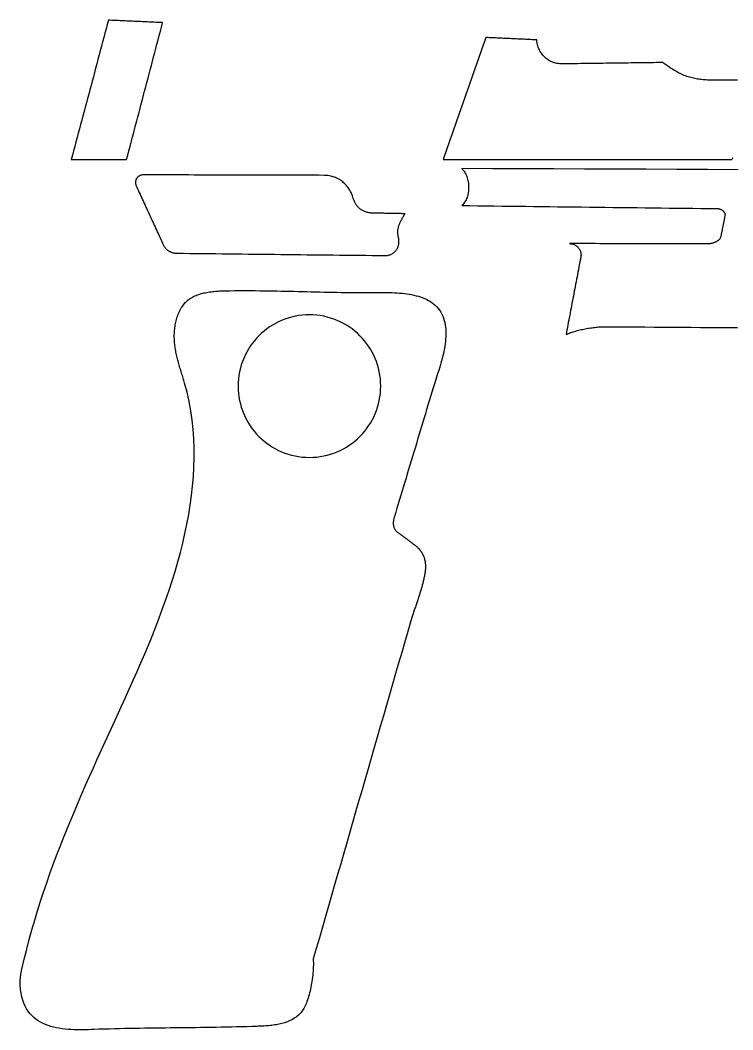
# Model space of a CAD drawing. Header units: metres. Extents: x 168 to 291, y -144 to -57.
# Drawn here: x 167.6 to 229.1, y -144.4 to -57.2 of the extents above; entities that cross this region are included whole.
import ezdxf

# ---------------------------------------------------------------- set-up
doc = ezdxf.new("R2010")
doc.units = ezdxf.units.M

msp = doc.modelspace()

# ---------------------------------------------------------------- linework, layer by layer
for points in [[(179.856638, -57.388252), (179.710334, -57.381648), (179.56403, -57.375044), (179.417726, -57.36844), (179.271422, -57.361836), (179.125118, -57.355232), (178.978814, -57.348628), (178.83251, -57.342024), (178.686206, -57.33542), (178.539902, -57.328816), (178.393598, -57.322212), (178.247294, -57.315608), (178.10099, -57.309004), (177.954686, -57.3024), (177.808382, -57.295796), (177.662078, -57.289192), (177.515774, -57.282588), (177.36947, -57.275984), (177.223166, -57.26938), (177.076862, -57.262776), (176.930558, -57.256172), (176.784254, -57.249568), (176.63795, -57.242964), (176.491646, -57.23636), (176.345342, -57.229756), (176.199038, -57.223152), (176.052734, -57.216548), (175.90643, -57.209944), (175.760126, -57.20334), (175.613822, -57.196736), (175.467518, -57.190132), (175.321214, -57.183528), (175.17491, -57.176924), (175.074834, -57.55259), (174.974758, -57.928256), (174.874682, -58.303922), (174.774606, -58.679588), (174.67453, -59.055254), (174.574454, -59.43092), (174.474378, -59.806586), (174.374302, -60.182252), (174.274226, -60.557918), (174.17415, -60.933584), (174.074074, -61.30925), (173.973998, -61.684916), (173.873922, -62.060582), (173.773846, -62.436248), (173.67377, -62.811914), (173.573694, -63.18758), (173.473618, -63.563246), (173.373542, -63.938912), (173.273466, -64.314578), (173.17339, -64.690244), (173.073314, -65.06591), (172.973238, -65.441576), (172.873162, -65.817242), (172.773086, -66.192908), (172.67301, -66.568574), (172.572934, -66.94424), (172.472858, -67.319906), (172.372782, -67.695572), (172.272706, -68.071238), (172.17263, -68.446904), (172.072554, -68.82257), (171.972478, -69.198236), (172.12183, -69.198236), (172.271182, -69.198236), (172.420534, -69.198236), (172.569886, -69.198236), (172.719238, -69.198236), (172.86859, -69.198236), (173.017942, -69.198236), (173.167294, -69.198236), (173.316646, -69.198236), (173.465998, -69.198236), (173.61535, -69.198236), (173.764702, -69.198236), (173.914054, -69.198236), (174.063406, -69.198236), (174.212758, -69.198236), (174.36211, -69.198236), (174.511462, -69.198236), (174.660814, -69.198236), (174.810166, -69.198236), (174.959518, -69.198236), (175.10887, -69.198236), (175.258222, -69.198236), (175.407574, -69.198236), (175.556926, -69.198236), (175.706278, -69.198236), (175.85563, -69.198236), (176.004982, -69.198236), (176.154334, -69.198236), (176.303686, -69.198236), (176.453038, -69.198236), (176.60239, -69.198236), (176.751742, -69.198236), (176.84877, -68.829428), (176.945798, -68.46062), (177.042826, -68.091812), (177.139854, -67.723004), (177.236882, -67.354196), (177.33391, -66.985388), (177.430938, -66.61658), (177.527966, -66.247772), (177.624994, -65.878964), (177.722022, -65.510156), (177.81905, -65.141348), (177.916078, -64.77254), (178.013106, -64.403732), (178.110134, -64.034924), (178.207162, -63.666116), (178.30419, -63.297308), (178.401218, -62.9285), (178.498246, -62.559692), (178.595274, -62.190884), (178.692302, -61.822076), (178.78933, -61.453268), (178.886358, -61.08446), (178.983386, -60.715652), (179.080414, -60.346844), (179.177442, -59.978036), (179.27447, -59.609228), (179.371498, -59.24042), (179.468526, -58.871612), (179.565554, -58.502804), (179.662582, -58.133996), (179.75961, -57.765188), (179.856638, -57.39638)], [(229.518718, -62.343538), (228.872034, -62.346332), (228.22535, -62.349126), (227.578666, -62.35192), (227.445062, -62.353952), (227.312982, -62.35446), (227.182426, -62.353444), (227.05314, -62.35065), (226.925124, -62.346078), (226.798378, -62.339728), (226.672902, -62.3316), (226.548696, -62.32144), (226.425506, -62.309248), (226.303332, -62.295024), (226.182174, -62.278768), (226.062032, -62.260226), (225.942906, -62.239652), (225.824542, -62.216792), (225.707194, -62.191392), (225.590608, -62.163706), (225.474784, -62.13348), (225.359722, -62.100714), (225.245168, -62.065408), (225.131122, -62.027308), (225.017838, -61.986668), (224.905062, -61.943234), (224.79254, -61.896752), (224.680526, -61.847476), (224.568766, -61.795152), (224.457514, -61.73978), (224.346516, -61.68136), (224.235772, -61.619892), (224.125028, -61.555122), (224.014538, -61.48705), (223.904048, -61.415676), (223.793558, -61.341), (223.770698, -61.325252), (223.747838, -61.309504), (223.724978, -61.293756), (223.702118, -61.278008), (223.679258, -61.26226), (223.656398, -61.246512), (223.633538, -61.230764), (223.610678, -61.215016), (223.587818, -61.199268), (223.564958, -61.18352), (223.542098, -61.167772), (223.519238, -61.152024), (223.496378, -61.136276), (223.473518, -61.120528), (223.450658, -61.10478), (223.427798, -61.089032), (223.404938, -61.073284), (223.382078, -61.057536), (223.359218, -61.041788), (223.336358, -61.02604), (223.313498, -61.010292), (223.290638, -60.994544), (223.267778, -60.978796), (223.244918, -60.963048), (223.222058, -60.9473), (223.199198, -60.931552), (223.176338, -60.915804), (223.153478, -60.900056), (223.130618, -60.884308), (223.107758, -60.86856), (223.084898, -60.852812), (223.062038, -60.837064), (222.789496, -60.84062), (222.516954, -60.844176), (222.244412, -60.847732), (221.97187, -60.851288), (221.699328, -60.854844), (221.426786, -60.8584), (221.154244, -60.861956), (220.881702, -60.865512), (220.60916, -60.869068), (220.336618, -60.872624), (220.064076, -60.87618), (219.791534, -60.879736), (219.518992, -60.883292), (219.24645, -60.886848), (218.973908, -60.890404), (218.701366, -60.89396), (218.428824, -60.897516), (218.156282, -60.901072), (217.88374, -60.904628), (217.611198, -60.908184), (217.338656, -60.91174), (217.066114, -60.915296), (216.793572, -60.918852), (216.52103, -60.922408), (216.248488, -60.925964), (215.975946, -60.92952), (215.703404, -60.933076), (215.430862, -60.936632), (215.15832, -60.940188), (214.885778, -60.943744), (214.613236, -60.9473), (214.340694, -60.950856), (214.23249, -60.948062), (214.12581, -60.940188), (214.020654, -60.92698), (213.917022, -60.908946), (213.815168, -60.885832), (213.715092, -60.858146), (213.617048, -60.825634), (213.521036, -60.78855), (213.42731, -60.747148), (213.33587, -60.701428), (213.24697, -60.651644), (213.16061, -60.597796), (213.077044, -60.540138), (212.996272, -60.47867), (212.918548, -60.413646), (212.843872, -60.345066), (212.772498, -60.273184), (212.704426, -60.198), (212.63991, -60.119768), (212.57895, -60.038742), (212.5218, -59.954668), (212.46846, -59.868054), (212.419184, -59.778646), (212.373972, -59.686952), (212.333078, -59.592718), (212.296502, -59.496452), (212.264498, -59.398154), (212.237066, -59.297824), (212.21446, -59.195716), (212.19668, -59.09183), (212.18398, -58.98642), (212.176614, -58.879486), (212.039454, -58.873136), (211.902294, -58.866786), (211.765134, -58.860436), (211.627974, -58.854086), (211.490814, -58.847736), (211.353654, -58.841386), (211.216494, -58.835036), (211.079334, -58.828686), (210.942174, -58.822336), (210.805014, -58.815986), (210.667854, -58.809636), (210.530694, -58.803286), (210.393534, -58.796936), (210.256374, -58.790586), (210.119214, -58.784236), (209.982054, -58.777886), (209.844894, -58.771536), (209.707734, -58.765186), (209.570574, -58.758836), (209.433414, -58.752486), (209.296254, -58.746136), (209.159094, -58.739786), (209.021934, -58.733436), (208.884774, -58.727086), (208.747614, -58.720736), (208.610454, -58.714386), (208.473294, -58.708036), (208.336134, -58.701686), (208.198974, -58.695336), (208.061814, -58.688986), (207.924654, -58.682636), (207.787494, -58.676286), (207.672178, -59.004962), (207.556862, -59.333638), (207.441546, -59.662314), (207.32623, -59.99099), (207.211168, -60.319666), (207.095852, -60.648342), (206.980536, -60.977018), (206.86522, -61.305694), (206.749904, -61.63437), (206.634842, -61.963046), (206.519526, -62.291722), (206.40421, -62.620398), (206.288894, -62.949074), (206.173578, -63.27775), (206.058516, -63.606426), (205.9432, -63.935102), (205.827884, -64.263778), (205.712568, -64.592454), (205.597252, -64.92113), (205.48219, -65.249806), (205.366874, -65.578482), (205.251558, -65.907158), (205.136242, -66.235834), (205.020926, -66.56451), (204.905864, -66.893186), (204.790548, -67.221862), (204.675232, -67.550538), (204.559916, -67.879214), (204.4446, -68.20789), (204.329284, -68.536566), (204.214222, -68.865242), (204.098906, -69.193918), (204.877416, -69.193918), (205.655926, -69.193918), (206.434436, -69.193918), (207.212946, -69.193918), (207.991456, -69.193918), (208.769966, -69.193918), (209.548476, -69.193918), (210.326986, -69.193918), (211.105496, -69.193918), (211.884006, -69.193918), (212.662516, -69.193918), (213.441026, -69.193918), (214.219536, -69.193918), (214.998046, -69.193918), (215.776556, -69.193918), (216.555066, -69.193918), (217.333576, -69.193918), (218.112086, -69.193918), (218.890596, -69.193918), (219.669106, -69.193918), (220.447616, -69.193918), (221.226126, -69.193918), (222.004636, -69.193918), (222.783146, -69.193918), (223.561656, -69.193918), (224.340166, -69.193918), (225.118676, -69.193918), (225.897186, -69.193918), (226.675696, -69.193918), (227.454206, -69.193918), (228.232716, -69.193918), (229.011226, -69.193918), (229.043484, -69.15785), (229.075742, -69.121782), (229.108, -69.085714), (229.140258, -69.049646)], [(200.187052, -75.712574), (200.180448, -75.654916), (200.175876, -75.597766), (200.173336, -75.541124), (200.172828, -75.48499), (200.174098, -75.42911), (200.1774, -75.373738), (200.18248, -75.318874), (200.189084, -75.264264), (200.197466, -75.210162), (200.207372, -75.156314), (200.218802, -75.10272), (200.231756, -75.04938), (200.246234, -74.996548), (200.261982, -74.94397), (200.279, -74.891646), (200.297288, -74.839576), (200.316846, -74.78776), (200.33742, -74.735944), (200.359264, -74.684382), (200.38187, -74.633074), (200.405492, -74.581766), (200.429876, -74.530712), (200.455276, -74.479658), (200.481438, -74.428858), (200.508108, -74.378058), (200.53554, -74.327258), (200.56348, -74.276458), (200.591928, -74.225912), (200.620884, -74.175366), (200.650094, -74.12482), (200.679812, -74.074274), (200.709784, -74.023474), (200.712324, -74.01941), (200.714864, -74.015346), (200.717404, -74.011282), (200.719944, -74.007218), (200.722484, -74.003154), (200.725024, -73.99909), (200.727818, -73.995026), (200.730612, -73.990962), (200.733406, -73.986898), (200.7362, -73.982834), (200.738994, -73.97877), (200.741788, -73.974706), (200.744582, -73.970642), (200.747376, -73.966578), (200.75017, -73.962514), (200.752964, -73.95845), (200.755758, -73.954386), (200.758552, -73.950322), (200.761346, -73.946258), (200.76414, -73.942194), (200.766934, -73.93813), (200.769728, -73.934066), (200.772522, -73.930002), (200.775316, -73.925938), (200.77811, -73.921874), (200.780904, -73.91781), (200.783698, -73.913746), (200.786492, -73.909682), (200.789286, -73.905618), (200.79208, -73.901554), (200.794874, -73.89749), (200.797668, -73.893426), (200.711054, -73.891648), (200.62444, -73.88987), (200.537826, -73.888092), (200.451212, -73.886314), (200.364598, -73.884536), (200.277984, -73.882758), (200.19137, -73.88098), (200.104756, -73.879202), (200.018142, -73.877424), (199.931528, -73.875646), (199.844914, -73.873868), (199.7583, -73.87209), (199.671686, -73.870312), (199.585072, -73.868534), (199.498458, -73.866756), (199.411844, -73.864978), (199.32523, -73.8632), (199.238616, -73.861422), (199.152002, -73.859644), (199.065388, -73.857866), (198.978774, -73.856088), (198.89216, -73.85431), (198.805546, -73.852532), (198.718932, -73.850754), (198.632318, -73.848976), (198.545704, -73.847198), (198.45909, -73.84542), (198.372476, -73.843642), (198.285862, -73.841864), (198.199248, -73.840086), (198.112634, -73.838308), (198.02602, -73.83653), (197.939406, -73.834752), (197.854824, -73.829926), (197.772528, -73.821798), (197.692264, -73.810622), (197.614286, -73.796398), (197.53834, -73.779126), (197.46468, -73.75906), (197.393306, -73.7362), (197.323964, -73.710546), (197.256908, -73.682352), (197.191884, -73.651618), (197.129146, -73.618344), (197.06844, -73.582784), (197.01002, -73.544938), (196.953632, -73.504806), (196.89953, -73.462642), (196.84746, -73.418446), (196.797676, -73.372218), (196.750178, -73.324212), (196.704712, -73.274428), (196.661532, -73.222866), (196.620384, -73.16978), (196.581522, -73.11517), (196.544692, -73.059036), (196.510148, -73.001632), (196.477636, -72.942958), (196.44741, -72.883014), (196.41947, -72.822054), (196.393562, -72.759824), (196.36994, -72.696832), (196.34835, -72.632824), (196.329046, -72.568054), (196.296788, -72.461374), (196.260974, -72.356472), (196.22135, -72.253602), (196.17817, -72.152764), (196.131688, -72.054212), (196.08165, -71.957946), (196.02831, -71.863966), (195.971668, -71.772526), (195.911978, -71.683626), (195.84924, -71.59752), (195.783454, -71.513954), (195.71462, -71.433436), (195.642992, -71.355712), (195.56857, -71.28129), (195.491354, -71.209916), (195.411598, -71.141844), (195.329302, -71.077074), (195.244466, -71.01586), (195.157344, -70.958202), (195.067936, -70.9041), (194.976242, -70.853808), (194.882262, -70.807326), (194.78625, -70.764908), (194.688206, -70.726554), (194.588384, -70.692264), (194.48653, -70.662292), (194.382898, -70.636638), (194.277742, -70.615302), (194.170808, -70.598538), (194.06235, -70.5866), (193.952622, -70.579234), (193.84137, -70.576694), (193.351658, -70.575424), (192.861946, -70.574154), (192.372234, -70.572884), (191.882522, -70.571614), (191.39281, -70.570344), (190.903098, -70.569074), (190.413386, -70.567804), (189.923674, -70.566534), (189.433962, -70.565264), (188.94425, -70.563994), (188.454538, -70.562724), (187.964826, -70.561454), (187.475114, -70.560184), (186.985402, -70.558914), (186.49569, -70.557644), (186.005978, -70.556374), (185.516266, -70.555104), (185.026554, -70.553834), (184.536842, -70.552564), (184.04713, -70.551294), (183.557418, -70.550024), (183.067706, -70.548754), (182.577994, -70.547484), (182.088282, -70.546214), (181.59857, -70.544944), (181.108858, -70.543674), (180.619146, -70.542404), (180.129434, -70.541134), (179.639722, -70.539864), (179.15001, -70.538594), (178.660298, -70.537324), (178.170586, -70.536054), (178.12766, -70.537324), (178.085496, -70.541388), (178.044348, -70.547992), (178.004216, -70.556882), (177.965354, -70.568312), (177.927508, -70.582028), (177.890932, -70.597776), (177.855626, -70.615556), (177.82159, -70.635368), (177.789078, -70.657212), (177.75809, -70.680834), (177.728626, -70.706234), (177.700686, -70.733158), (177.674524, -70.761606), (177.649886, -70.791578), (177.627026, -70.82282), (177.606198, -70.855332), (177.587148, -70.889114), (177.57013, -70.923912), (177.555144, -70.959726), (177.54219, -70.996556), (177.531522, -71.034148), (177.52314, -71.072248), (177.517044, -71.11111), (177.513234, -71.15048), (177.51171, -71.190358), (177.512726, -71.23049), (177.516282, -71.270876), (177.522378, -71.311516), (177.531268, -71.352156), (177.542952, -71.392796), (177.55743, -71.433436), (177.629312, -71.5899), (177.701194, -71.746364), (177.773076, -71.902828), (177.844958, -72.059292), (177.91684, -72.215756), (177.988722, -72.37222), (178.060604, -72.528684), (178.132486, -72.685148), (178.204368, -72.841612), (178.27625, -72.998076), (178.348132, -73.15454), (178.420014, -73.311004), (178.491896, -73.467468), (178.563778, -73.623932), (178.63566, -73.780396), (178.707542, -73.93686), (178.779424, -74.093324), (178.851306, -74.249788), (178.923188, -74.406252), (178.99507, -74.562716), (179.066952, -74.71918), (179.138834, -74.875644), (179.210716, -75.032108), (179.282598, -75.188572), (179.35448, -75.345036), (179.426362, -75.5015), (179.498244, -75.657964), (179.570126, -75.814428), (179.642008, -75.970892), (179.71389, -76.127356), (179.785772, -76.28382), (179.857654, -76.440284), (179.875434, -76.48829), (179.894992, -76.53528), (179.916328, -76.581), (179.939188, -76.625704), (179.963826, -76.669392), (179.989988, -76.71181), (180.017674, -76.752958), (180.046884, -76.79309), (180.077364, -76.831952), (180.109368, -76.86929), (180.142642, -76.905358), (180.177186, -76.940156), (180.213, -76.97343), (180.250084, -77.005434), (180.288438, -77.035914), (180.327808, -77.06487), (180.368194, -77.092302), (180.409596, -77.11821), (180.452014, -77.142594), (180.495448, -77.165454), (180.539644, -77.186536), (180.584856, -77.20584), (180.63083, -77.22362), (180.677566, -77.239622), (180.725064, -77.253846), (180.77307, -77.266292), (180.821838, -77.276706), (180.871114, -77.285342), (180.920898, -77.2922), (180.97119, -77.297026), (181.02199, -77.29982), (181.073044, -77.300582), (181.635654, -77.306932), (182.198264, -77.313282), (182.760874, -77.319632), (183.323484, -77.325982), (183.886094, -77.332332), (184.448704, -77.338682), (185.011314, -77.345032), (185.573924, -77.351382), (186.136534, -77.357732), (186.699144, -77.364082), (187.261754, -77.370432), (187.824364, -77.376782), (188.386974, -77.383132), (188.949584, -77.389482), (189.512194, -77.395832), (190.074804, -77.402182), (190.637414, -77.408532), (191.200024, -77.414882), (191.762634, -77.421232), (192.325244, -77.427582), (192.887854, -77.433932), (193.450464, -77.440282), (194.013074, -77.446632), (194.575684, -77.452982), (195.138294, -77.459332), (195.700904, -77.465682), (196.263514, -77.472032), (196.826124, -77.478382), (197.388734, -77.484732), (197.951344, -77.491082), (198.513954, -77.497432), (199.076564, -77.503782), (199.15124, -77.502512), (199.224392, -77.49667), (199.295766, -77.486764), (199.365362, -77.47254), (199.43318, -77.454506), (199.498966, -77.432408), (199.56272, -77.406754), (199.624188, -77.377544), (199.683624, -77.344778), (199.740774, -77.30871), (199.795384, -77.269594), (199.847454, -77.22743), (199.896984, -77.182472), (199.943974, -77.13472), (199.98817, -77.084428), (200.029572, -77.031596), (200.067926, -76.976478), (200.103232, -76.919074), (200.13549, -76.859638), (200.1647, -76.798424), (200.190608, -76.735432), (200.213214, -76.670662), (200.232264, -76.604622), (200.247758, -76.537058), (200.259696, -76.468224), (200.267824, -76.398374), (200.272142, -76.327508), (200.27265, -76.25588), (200.269348, -76.183744), (200.261982, -76.1111), (200.250298, -76.037948), (200.23455, -75.964542), (200.232772, -75.956668), (200.230994, -75.948794), (200.229216, -75.94092), (200.227438, -75.933046), (200.22566, -75.925172), (200.223882, -75.917298), (200.222104, -75.909424), (200.220326, -75.90155), (200.218548, -75.893676), (200.21677, -75.885802), (200.215246, -75.877928), (200.213722, -75.870054), (200.212198, -75.86218), (200.210674, -75.854306), (200.20915, -75.846432), (200.207626, -75.838558), (200.206102, -75.83043), (200.204578, -75.822302), (200.203054, -75.814174), (200.20153, -75.806046), (200.20026, -75.797918), (200.19899, -75.78979), (200.19772, -75.781662), (200.19645, -75.773534), (200.19518, -75.765406), (200.19391, -75.757278), (200.19264, -75.74915), (200.19137, -75.741022), (200.1901, -75.732894), (200.18883, -75.724766), (200.18756, -75.716638), (200.186544, -75.70851)], [(229.582218, -70.089522), (226.926902, -70.078854), (224.271586, -70.068186), (221.61627, -70.057518), (218.960954, -70.04685), (216.305638, -70.036182), (213.650322, -70.025514), (210.995006, -70.014846), (208.33969, -70.004178), (205.684374, -69.99351)], [(205.689708, -69.992748), (205.761844, -70.061836), (205.829408, -70.136766), (205.892146, -70.21703), (205.950312, -70.302628), (206.003906, -70.392798), (206.052928, -70.487286), (206.097378, -70.585838), (206.137256, -70.687946), (206.172562, -70.793102), (206.203296, -70.901052), (206.229458, -71.011542), (206.251048, -71.12381), (206.268066, -71.237856), (206.280512, -71.352918), (206.288132, -71.468996), (206.29118, -71.585328), (206.289656, -71.70166), (206.28356, -71.817738), (206.272892, -71.933054), (206.257652, -72.047354), (206.23784, -72.16013), (206.213456, -72.270874), (206.184246, -72.379332), (206.150464, -72.484996), (206.11211, -72.587612), (206.069184, -72.686672), (206.021686, -72.781922), (205.969616, -72.872854), (205.912974, -72.959214), (205.851506, -73.040494), (205.785466, -73.116186), (205.714854, -73.186036), (206.402686, -73.194164), (207.090518, -73.202292), (207.77835, -73.21042), (208.466182, -73.218548), (209.154014, -73.226676), (209.841846, -73.234804), (210.529678, -73.242932), (211.21751, -73.25106), (211.905342, -73.259188), (212.593174, -73.267316), (213.281006, -73.275444), (213.968838, -73.283572), (214.65667, -73.2917), (215.344502, -73.299828), (216.032334, -73.307956), (216.720166, -73.316084), (217.407998, -73.324212), (218.09583, -73.33234), (218.783662, -73.340468), (219.471494, -73.348596), (220.159326, -73.356724), (220.847158, -73.364852), (221.53499, -73.37298), (222.222822, -73.381108), (222.910654, -73.389236), (223.598486, -73.397364), (224.286318, -73.405492), (224.97415, -73.41362), (225.661982, -73.421748), (226.349814, -73.429876), (227.037646, -73.438004), (227.725478, -73.446132), (227.762054, -73.446894), (227.798122, -73.44918), (227.833682, -73.452736), (227.868734, -73.457816), (227.903278, -73.464166), (227.93706, -73.47204), (227.970334, -73.481184), (228.002846, -73.491598), (228.034596, -73.503028), (228.06533, -73.515728), (228.095302, -73.529698), (228.124258, -73.544684), (228.152198, -73.560686), (228.179122, -73.577704), (228.20503, -73.595738), (228.229922, -73.614788), (228.253544, -73.634854), (228.27615, -73.655682), (228.297486, -73.677272), (228.317552, -73.699878), (228.336094, -73.723246), (228.353366, -73.747376), (228.369114, -73.772014), (228.383592, -73.797414), (228.396546, -73.823576), (228.407722, -73.850246), (228.417374, -73.877424), (228.425502, -73.90511), (228.431852, -73.933304), (228.436424, -73.962006), (228.439218, -73.990962), (228.440234, -74.020426), (228.428296, -74.079862), (228.416358, -74.139298), (228.40442, -74.198734), (228.392482, -74.25817), (228.380544, -74.317606), (228.368606, -74.377042), (228.356668, -74.436478), (228.34473, -74.495914), (228.332792, -74.55535), (228.320854, -74.614786), (228.308916, -74.674222), (228.296978, -74.733658), (228.28504, -74.793094), (228.273102, -74.85253), (228.261164, -74.911966), (228.249226, -74.971402), (228.237288, -75.030838), (228.22535, -75.090274), (228.213412, -75.14971), (228.201474, -75.209146), (228.189536, -75.268582), (228.177598, -75.328018), (228.16566, -75.387454), (228.153722, -75.44689), (228.141784, -75.506326), (228.129846, -75.565762), (228.117908, -75.625198), (228.10597, -75.684634), (228.094032, -75.74407), (228.082094, -75.803506), (228.070156, -75.862942), (228.058218, -75.922378), (228.043486, -75.956414), (228.026214, -75.989434), (228.006656, -76.021438), (227.985066, -76.052426), (227.96119, -76.082652), (227.935536, -76.111862), (227.90785, -76.140056), (227.878386, -76.167234), (227.847398, -76.193396), (227.814886, -76.218542), (227.781104, -76.242672), (227.745798, -76.265786), (227.709476, -76.287884), (227.672138, -76.308966), (227.633784, -76.328778), (227.594668, -76.347574), (227.55479, -76.365354), (227.51415, -76.382118), (227.473002, -76.397612), (227.4316, -76.41209), (227.389944, -76.425552), (227.348034, -76.437744), (227.306124, -76.44892), (227.264214, -76.458826), (227.222558, -76.467716), (227.181156, -76.475336), (227.140008, -76.48194), (227.099368, -76.487274), (227.05949, -76.491338), (227.020374, -76.494386), (226.98202, -76.496164), (226.944682, -76.496672), (226.57181, -76.49591), (226.198938, -76.495148), (225.826066, -76.494386), (225.453194, -76.493624), (225.080322, -76.492862), (224.70745, -76.4921), (224.334578, -76.491338), (223.961706, -76.490576), (223.588834, -76.489814), (223.215962, -76.489052), (222.84309, -76.48829), (222.470218, -76.487528), (222.097346, -76.486766), (221.724474, -76.486004), (221.351602, -76.485242), (220.97873, -76.48448), (220.605858, -76.483718), (220.232986, -76.482956), (219.860114, -76.482194), (219.487242, -76.481432), (219.11437, -76.48067), (218.741498, -76.479908), (218.368626, -76.479146), (217.995754, -76.478384), (217.622882, -76.477622), (217.25001, -76.47686), (216.877138, -76.476098), (216.504266, -76.475336), (216.131394, -76.474574), (215.758522, -76.473812), (215.38565, -76.47305), (215.012778, -76.472288), (215.07196, -76.473812), (215.130126, -76.478638), (215.187276, -76.486766), (215.243156, -76.498196), (215.297766, -76.512674), (215.350852, -76.5302), (215.402414, -76.55052), (215.452452, -76.573634), (215.500966, -76.599542), (215.547702, -76.62799), (215.59266, -76.658724), (215.635586, -76.691998), (215.676734, -76.727558), (215.715596, -76.76515), (215.752426, -76.804774), (215.78697, -76.84643), (215.819228, -76.889864), (215.8492, -76.934822), (215.876632, -76.981558), (215.901524, -77.029818), (215.923622, -77.079348), (215.94318, -77.130148), (215.959944, -77.182218), (215.97366, -77.235304), (215.984328, -77.289406), (215.991948, -77.344524), (215.99652, -77.400404), (215.99779, -77.456792), (215.995758, -77.513688), (215.990424, -77.571092), (215.981534, -77.62875), (215.969088, -77.686662), (215.929464, -77.89418), (215.88984, -78.101698), (215.850216, -78.309216), (215.810592, -78.516734), (215.770968, -78.724252), (215.731344, -78.93177), (215.69172, -79.139288), (215.652096, -79.346806), (215.612472, -79.554324), (215.572848, -79.761842), (215.533224, -79.96936), (215.4936, -80.176878), (215.453976, -80.384396), (215.414352, -80.591914), (215.374728, -80.799432), (215.335104, -81.00695), (215.29548, -81.214468), (215.255856, -81.421986), (215.216232, -81.629504), (215.176608, -81.837022), (215.136984, -82.04454), (215.09736, -82.252058), (215.057736, -82.459576), (215.018112, -82.667094), (214.978488, -82.874612), (214.938864, -83.08213), (214.89924, -83.289648), (214.859616, -83.497166), (214.819992, -83.704684), (214.780368, -83.912202), (214.740744, -84.11972), (214.70112, -84.327238), (214.801704, -84.284058), (214.904066, -84.242402), (215.008206, -84.202016), (215.114124, -84.163154), (215.221566, -84.125562), (215.330532, -84.089494), (215.441022, -84.054696), (215.552782, -84.021422), (215.665558, -83.989418), (215.77935, -83.958938), (215.894158, -83.929982), (216.009728, -83.902296), (216.12606, -83.876134), (216.2429, -83.851242), (216.360248, -83.827874), (216.478104, -83.80603), (216.596214, -83.785456), (216.714578, -83.766406), (216.832942, -83.74888), (216.951306, -83.732624), (217.069416, -83.717892), (217.187272, -83.704684), (217.304874, -83.692746), (217.421968, -83.682332), (217.538554, -83.673442), (217.654378, -83.665822), (217.76944, -83.659726), (217.883486, -83.655154), (217.996516, -83.652106), (218.10853, -83.650328), (218.219274, -83.650074), (218.328748, -83.651344), (219.127324, -83.656932), (219.9259, -83.66252), (220.724476, -83.668108), (221.523052, -83.673696), (222.321628, -83.679284), (223.120204, -83.684872), (223.91878, -83.69046), (224.717356, -83.696048), (225.515932, -83.701636), (226.314508, -83.707224), (227.113084, -83.712812), (227.91166, -83.7184), (228.710236, -83.723988), (229.508812, -83.729576)], [(167.697912, -139.145772), (167.902636, -138.277092), (168.116758, -137.419334), (168.340024, -136.571736), (168.571926, -135.734044), (168.81221, -134.90575), (169.060622, -134.086092), (169.316654, -133.274816), (169.580306, -132.47116), (169.85107, -131.67487), (170.128692, -130.885184), (170.412664, -130.101848), (170.702986, -129.324354), (170.99915, -128.55194), (171.300902, -127.784352), (171.607734, -127.020828), (171.919646, -126.261114), (172.23613, -125.504448), (172.556678, -124.750322), (172.88129, -123.998482), (173.209458, -123.248166), (173.540928, -122.49912), (173.875446, -121.750582), (174.212758, -121.002044), (174.552356, -120.253252), (174.893986, -119.503444), (175.237394, -118.752112), (175.582072, -117.999002), (175.92802, -117.243352), (176.27473, -116.484654), (176.621948, -115.7224), (176.969166, -114.956336), (177.31613, -114.1857), (177.649886, -113.435384), (177.981102, -112.677702), (178.308762, -111.912908), (178.63185, -111.14151), (178.949096, -110.363762), (179.259738, -109.580172), (179.56276, -108.791248), (179.8574, -107.997244), (180.142388, -107.198668), (180.416708, -106.395774), (180.679598, -105.589324), (180.929788, -104.779572), (181.166516, -103.966772), (181.388512, -103.151432), (181.595014, -102.33406), (181.785006, -101.515164), (181.957472, -100.694998), (182.111396, -99.873816), (182.245762, -99.05238), (182.359554, -98.230944), (182.451756, -97.410016), (182.521352, -96.58985), (182.56758, -95.770954), (182.58917, -94.953836), (182.58536, -94.13875), (182.555134, -93.326204), (182.497222, -92.516706), (182.410862, -91.71051), (182.295038, -90.908124), (182.148734, -90.109802), (181.970934, -89.316052), (181.760622, -88.527382), (181.728364, -88.416384), (181.695598, -88.305386), (181.662324, -88.194388), (181.628796, -88.08339), (181.595014, -87.972392), (181.560978, -87.861394), (181.526942, -87.750396), (181.492652, -87.639398), (181.458616, -87.5284), (181.42458, -87.417402), (181.390798, -87.306404), (181.357524, -87.195406), (181.324504, -87.084154), (181.291992, -86.972902), (181.259988, -86.861396), (181.228746, -86.74989), (181.198266, -86.63813), (181.168548, -86.52637), (181.139592, -86.414356), (181.111652, -86.302342), (181.084982, -86.190074), (181.059328, -86.077552), (181.034944, -85.964776), (181.01183, -85.851746), (180.99024, -85.738462), (180.96992, -85.624924), (180.951378, -85.511132), (180.93436, -85.397086), (180.91912, -85.282786), (180.905658, -85.168232), (180.893974, -85.053424), (180.884322, -84.938108), (180.876702, -84.82203), (180.871368, -84.704682), (180.86832, -84.586318), (180.867558, -84.466938), (180.869082, -84.346796), (180.872892, -84.225892), (180.879242, -84.104734), (180.887878, -83.983068), (180.899054, -83.861402), (180.913024, -83.739736), (180.929534, -83.618324), (180.948838, -83.497166), (180.970936, -83.376516), (180.995828, -83.256628), (181.023514, -83.137756), (181.053994, -83.0199), (181.087522, -82.903314), (181.124098, -82.787998), (181.163722, -82.674206), (181.206648, -82.562192), (181.252622, -82.451956), (181.301898, -82.343752), (181.354476, -82.237834), (181.410356, -82.134202), (181.469538, -82.03311), (181.532276, -81.934812), (181.59857, -81.839308), (181.66842, -81.746852), (181.741826, -81.657444), (181.818788, -81.571592), (181.89956, -81.489296), (181.984142, -81.410556), (182.06847, -81.339182), (182.156354, -81.271872), (182.247286, -81.208626), (182.34152, -81.14919), (182.438802, -81.09331), (182.538878, -81.040986), (182.641748, -80.992218), (182.747158, -80.946752), (182.855108, -80.904334), (182.965344, -80.864964), (183.077612, -80.828642), (183.191912, -80.795114), (183.308244, -80.76438), (183.426354, -80.736186), (183.545988, -80.710532), (183.667146, -80.687164), (183.789574, -80.666082), (183.913272, -80.647286), (184.037986, -80.630268), (184.163716, -80.615282), (184.290208, -80.602074), (184.417208, -80.59039), (184.544716, -80.58023), (184.672478, -80.571594), (184.800494, -80.564228), (184.928764, -80.557878), (185.05678, -80.552544), (185.184796, -80.548226), (185.312304, -80.54467), (185.439304, -80.541876), (185.565796, -80.53959), (185.691526, -80.537812), (186.057286, -80.533748), (186.4233, -80.531208), (186.789822, -80.530192), (187.156852, -80.530446), (187.524136, -80.531716), (187.891674, -80.534256), (188.259466, -80.537812), (188.627512, -80.54213), (188.995812, -80.547464), (189.364366, -80.55356), (189.733174, -80.560164), (190.102236, -80.56753), (190.471298, -80.575404), (190.84036, -80.583532), (191.209676, -80.591914), (191.578992, -80.60055), (191.948308, -80.60944), (192.31737, -80.61833), (192.686432, -80.62722), (193.055494, -80.635856), (193.424556, -80.644492), (193.793364, -80.65262), (194.161918, -80.660494), (194.530218, -80.66786), (194.898264, -80.674718), (195.266056, -80.680814), (195.633594, -80.686148), (196.000878, -80.69072), (196.367908, -80.69453), (196.73443, -80.697324), (197.100444, -80.698848), (197.466204, -80.699356), (197.651116, -80.698848), (197.8406, -80.697578), (198.034402, -80.6958), (198.232014, -80.694022), (198.433182, -80.692498), (198.637144, -80.691482), (198.843646, -80.691482), (199.052434, -80.692498), (199.262746, -80.695292), (199.474328, -80.699864), (199.686672, -80.706722), (199.89927, -80.71612), (200.111868, -80.728312), (200.323958, -80.743806), (200.535032, -80.762856), (200.744836, -80.785716), (200.952862, -80.81264), (201.158602, -80.844136), (201.361548, -80.880458), (201.561446, -80.922114), (201.757534, -80.969104), (201.949812, -81.021936), (202.137518, -81.080864), (202.320398, -81.146396), (202.497944, -81.218786), (202.669648, -81.298288), (202.835256, -81.38541), (202.99426, -81.480152), (203.146152, -81.583022), (203.290424, -81.694528), (203.426822, -81.81467), (203.554838, -81.943956), (203.681838, -82.092038), (203.795884, -82.246724), (203.89723, -82.40776), (203.986638, -82.574638), (204.064616, -82.74685), (204.131418, -82.924396), (204.187552, -83.106514), (204.233526, -83.293204), (204.269594, -83.483958), (204.296264, -83.678522), (204.314298, -83.876388), (204.323696, -84.077302), (204.32522, -84.28101), (204.319378, -84.487004), (204.306424, -84.69503), (204.286866, -84.904834), (204.261212, -85.115908), (204.229716, -85.327998), (204.19314, -85.540596), (204.151738, -85.753448), (204.106018, -85.9663), (204.056488, -86.178644), (204.003402, -86.390226), (203.947268, -86.600538), (203.888594, -86.809326), (203.827888, -87.016336), (203.765658, -87.221314), (203.702158, -87.423752), (203.637896, -87.623142), (203.57338, -87.81923), (203.509118, -88.011762), (203.445618, -88.200484), (203.334112, -88.570816), (203.222606, -88.941148), (203.1111, -89.31148), (202.999594, -89.681812), (202.888088, -90.052144), (202.776582, -90.422476), (202.665076, -90.792808), (202.55357, -91.16314), (202.442064, -91.533472), (202.330558, -91.903804), (202.219052, -92.274136), (202.107546, -92.644468), (201.99604, -93.0148), (201.884534, -93.385132), (201.773028, -93.755464), (201.661522, -94.125796), (201.550016, -94.496128), (201.43851, -94.86646), (201.327004, -95.236792), (201.215498, -95.607124), (201.103992, -95.977456), (200.992486, -96.347788), (200.88098, -96.71812), (200.769474, -97.088452), (200.657968, -97.458784), (200.546462, -97.829116), (200.434956, -98.199448), (200.32345, -98.56978), (200.211944, -98.940112), (200.100438, -99.310444), (199.988932, -99.680776), (199.877426, -100.051108), (199.863964, -100.095304), (199.851264, -100.139754), (199.83958, -100.184458), (199.828658, -100.229416), (199.818752, -100.274628), (199.809862, -100.31984), (199.801988, -100.365052), (199.795384, -100.410518), (199.79005, -100.45573), (199.785732, -100.500942), (199.782684, -100.5459), (199.78116, -100.590604), (199.780906, -100.635054), (199.782176, -100.67925), (199.784716, -100.722938), (199.78878, -100.766372), (199.794622, -100.809298), (199.801988, -100.851462), (199.811132, -100.893118), (199.822054, -100.934012), (199.834754, -100.974144), (199.849232, -101.013514), (199.865488, -101.052122), (199.883776, -101.089714), (199.904096, -101.126544), (199.926448, -101.162358), (199.950832, -101.196902), (199.977248, -101.23043), (200.00595, -101.262688), (200.036938, -101.293676), (200.070212, -101.323394), (200.105772, -101.351842), (200.156826, -101.39045), (200.20788, -101.429058), (200.258934, -101.467666), (200.309988, -101.506274), (200.361042, -101.544882), (200.412096, -101.58349), (200.46315, -101.622098), (200.514204, -101.660706), (200.565258, -101.699314), (200.616312, -101.737922), (200.667366, -101.77653), (200.71842, -101.815138), (200.769474, -101.853746), (200.820528, -101.892354), (200.871582, -101.930962), (200.922636, -101.96957), (200.97369, -102.008178), (201.024744, -102.046786), (201.075798, -102.085394), (201.126852, -102.124002), (201.177906, -102.16261), (201.22896, -102.201218), (201.280014, -102.239826), (201.331068, -102.278434), (201.382122, -102.317042), (201.433176, -102.35565), (201.48423, -102.394258), (201.535284, -102.432866), (201.586338, -102.471474), (201.637392, -102.510082), (201.688446, -102.54869), (201.7395, -102.587298), (201.765408, -102.608634), (201.790808, -102.630224), (201.815954, -102.652322), (201.840846, -102.674674), (201.865484, -102.697534), (201.889614, -102.720648), (201.91349, -102.74427), (201.937112, -102.768146), (201.960226, -102.792276), (201.983086, -102.816914), (202.005438, -102.841806), (202.027536, -102.866952), (202.04938, -102.892352), (202.070716, -102.91826), (202.091798, -102.944422), (202.112372, -102.970838), (202.132438, -102.997508), (202.15225, -103.024432), (202.171554, -103.051864), (202.190604, -103.07955), (202.209146, -103.10749), (202.22718, -103.135684), (202.24496, -103.164132), (202.262232, -103.192834), (202.278996, -103.22179), (202.295252, -103.251), (202.311254, -103.280464), (202.326748, -103.310182), (202.341734, -103.340154), (202.356212, -103.37038), (202.370182, -103.40086), (202.383898, -103.431594), (202.416156, -103.510588), (202.444858, -103.590344), (202.470004, -103.671116), (202.491848, -103.75265), (202.51039, -103.834946), (202.52563, -103.918004), (202.538076, -104.001824), (202.547474, -104.086152), (202.554332, -104.170988), (202.558396, -104.256332), (202.560174, -104.342184), (202.559412, -104.42829), (202.556364, -104.51465), (202.551284, -104.601264), (202.544172, -104.687878), (202.535282, -104.774746), (202.524614, -104.861614), (202.512422, -104.948482), (202.498706, -105.035096), (202.48372, -105.121456), (202.467464, -105.207562), (202.450192, -105.293414), (202.432158, -105.379012), (202.413108, -105.464102), (202.39355, -105.548684), (202.37323, -105.632758), (202.352656, -105.716324), (202.331828, -105.799128), (202.310746, -105.88117), (202.289664, -105.96245), (202.268582, -106.042714), (202.247754, -106.122216), (202.222862, -106.21518), (202.197208, -106.30789), (202.170792, -106.400346), (202.143868, -106.492548), (202.116182, -106.584496), (202.087988, -106.676444), (202.059286, -106.768138), (202.030076, -106.859578), (202.000358, -106.951018), (201.970386, -107.042204), (201.939906, -107.13339), (201.909172, -107.224576), (201.878184, -107.315508), (201.846942, -107.40644), (201.815446, -107.497372), (201.78395, -107.588304), (201.752454, -107.678982), (201.720704, -107.76966), (201.688954, -107.860338), (201.657458, -107.951016), (201.625962, -108.041948), (201.594466, -108.13288), (201.563224, -108.223812), (201.532236, -108.314744), (201.501502, -108.40593), (201.471022, -108.497116), (201.440796, -108.588302), (201.411078, -108.679742), (201.381868, -108.771182), (201.353166, -108.862876), (201.324972, -108.954824), (201.297286, -109.046772), (201.033888, -109.959394), (200.77049, -110.872016), (200.507092, -111.784638), (200.243694, -112.69726), (199.980296, -113.609882), (199.716898, -114.522504), (199.4535, -115.435126), (199.190102, -116.347748), (198.926704, -117.26037), (198.663306, -118.172992), (198.399908, -119.085614), (198.13651, -119.998236), (197.873112, -120.910858), (197.609714, -121.82348), (197.346316, -122.736102), (197.082918, -123.648724), (196.81952, -124.561346), (196.556122, -125.473968), (196.292724, -126.38659), (196.029326, -127.299212), (195.765928, -128.211834), (195.50253, -129.124456), (195.239132, -130.037078), (194.975734, -130.9497), (194.712336, -131.862322), (194.448938, -132.774944), (194.18554, -133.687566), (193.922142, -134.600188), (193.658744, -135.51281), (193.395346, -136.425432), (193.131948, -137.338054), (192.86855, -138.250676), (192.875154, -138.422634), (192.878202, -138.59637), (192.877694, -138.77163), (192.87363, -138.94816), (192.866264, -139.125452), (192.855596, -139.303252), (192.841626, -139.481052), (192.824608, -139.658852), (192.804796, -139.83589), (192.781936, -140.012166), (192.756536, -140.187172), (192.728342, -140.3604), (192.697608, -140.531596), (192.664334, -140.700506), (192.628774, -140.866876), (192.590928, -141.030198), (192.55105, -141.190218), (192.50914, -141.346428), (192.465198, -141.498574), (192.419478, -141.646148), (192.37198, -141.78915), (192.322958, -141.926818), (192.272412, -142.059152), (192.220342, -142.185644), (192.167002, -142.305786), (192.112392, -142.419578), (192.056766, -142.526512), (192.000124, -142.62608), (191.942466, -142.718028), (191.884046, -142.802102), (191.825118, -142.877794), (191.765428, -142.94485), (191.676528, -143.03375), (191.58458, -143.11757), (191.489584, -143.196818), (191.39154, -143.27124), (191.290702, -143.341344), (191.187324, -143.40713), (191.081406, -143.468598), (190.973202, -143.526002), (190.862712, -143.579596), (190.749936, -143.62938), (190.635382, -143.675608), (190.518796, -143.718534), (190.400432, -143.758158), (190.280544, -143.79448), (190.159132, -143.827754), (190.03645, -143.858234), (189.912498, -143.88592), (189.78753, -143.911066), (189.661546, -143.933926), (189.5348, -143.9545), (189.407292, -143.972788), (189.279276, -143.989298), (189.150752, -144.003776), (189.021974, -144.01673), (188.892942, -144.02816), (188.76391, -144.038066), (188.634878, -144.046702), (188.5061, -144.054322), (188.377576, -144.060926), (188.24956, -144.066768), (188.122306, -144.072102), (187.99556, -144.076674), (187.557918, -144.09166), (187.120022, -144.105376), (186.681872, -144.117822), (186.243468, -144.129252), (185.805064, -144.139666), (185.366406, -144.149064), (184.927494, -144.1577), (184.488582, -144.165574), (184.049416, -144.172686), (183.61025, -144.17929), (183.17083, -144.185386), (182.73141, -144.190974), (182.29199, -144.196308), (181.852316, -144.201388), (181.412642, -144.206468), (180.972968, -144.211294), (180.533294, -144.21612), (180.09362, -144.2212), (179.653946, -144.22628), (179.214526, -144.231614), (178.775106, -144.237456), (178.335686, -144.243552), (177.89652, -144.250156), (177.457354, -144.257268), (177.018442, -144.265142), (176.57953, -144.273778), (176.140872, -144.283176), (175.702468, -144.29359), (175.264064, -144.30502), (174.825914, -144.317466), (174.388018, -144.331182), (173.950376, -144.346168), (173.710092, -144.35455), (173.465236, -144.361916), (173.216824, -144.368012), (172.965364, -144.371822), (172.711618, -144.372838), (172.456348, -144.370298), (172.200316, -144.363694), (171.94403, -144.352264), (171.688252, -144.335246), (171.433744, -144.312132), (171.181268, -144.28216), (170.931586, -144.244822), (170.685206, -144.199102), (170.44289, -144.144746), (170.2054, -144.080738), (169.973498, -144.00657), (169.747692, -143.92148), (169.528744, -143.82496), (169.317416, -143.716248), (169.11447, -143.594582), (168.920668, -143.459454), (168.736518, -143.310102), (168.562782, -143.146018), (168.400222, -142.96644), (168.2496, -142.770606), (168.111424, -142.557754), (167.98671, -142.327376), (167.875966, -142.078964), (167.7797, -141.811502), (167.698928, -141.524482), (167.634158, -141.217396), (167.586406, -140.889482), (167.58031, -140.834872), (167.574976, -140.780262), (167.570404, -140.725652), (167.56634, -140.670788), (167.563038, -140.615924), (167.560244, -140.56106), (167.557958, -140.506196), (167.556434, -140.451332), (167.555418, -140.396468), (167.555164, -140.341604), (167.555418, -140.28674), (167.55618, -140.231876), (167.557704, -140.177012), (167.559736, -140.122148), (167.56253, -140.067284), (167.565832, -140.01242), (167.569642, -139.957556), (167.57396, -139.902692), (167.57904, -139.847828), (167.584628, -139.792964), (167.590724, -139.738354), (167.597328, -139.683744), (167.60444, -139.629134), (167.612314, -139.574778), (167.620696, -139.520422), (167.629586, -139.466066), (167.638984, -139.411964), (167.64889, -139.357862), (167.659304, -139.30376), (167.670226, -139.249912), (167.681656, -139.196064), (167.693594, -139.14247)], [(186.378596, -88.779096), (186.386724, -89.096088), (186.4106, -89.408762), (186.449716, -89.716864), (186.503818, -90.02014), (186.572652, -90.318082), (186.65571, -90.610182), (186.752484, -90.896186), (186.86272, -91.17584), (186.986164, -91.448636), (187.122054, -91.714066), (187.27039, -91.971876), (187.430664, -92.221812), (187.602368, -92.463366), (187.785248, -92.69603), (187.978796, -92.91955), (188.182758, -93.133418), (188.396626, -93.33738), (188.620146, -93.530928), (188.85281, -93.713808), (189.094364, -93.885512), (189.3443, -94.045786), (189.60211, -94.194122), (189.86754, -94.330012), (190.140336, -94.453456), (190.41999, -94.563692), (190.705994, -94.660466), (190.998094, -94.743524), (191.296036, -94.812358), (191.599312, -94.86646), (191.907414, -94.905576), (192.220088, -94.929452), (192.53708, -94.93758), (192.854072, -94.929452), (193.166746, -94.905576), (193.474848, -94.86646), (193.778124, -94.812358), (194.076066, -94.743524), (194.368166, -94.660466), (194.65417, -94.563692), (194.933824, -94.453456), (195.20662, -94.330012), (195.47205, -94.194122), (195.72986, -94.045786), (195.979796, -93.885512), (196.22135, -93.713808), (196.454014, -93.530928), (196.677534, -93.33738), (196.891402, -93.133418), (197.095364, -92.91955), (197.288912, -92.69603), (197.471792, -92.463366), (197.643496, -92.221812), (197.80377, -91.971876), (197.952106, -91.714066), (198.087996, -91.448636), (198.21144, -91.17584), (198.321676, -90.896186), (198.41845, -90.610182), (198.501508, -90.318082), (198.570342, -90.02014), (198.624444, -89.716864), (198.66356, -89.408762), (198.687436, -89.096088), (198.695564, -88.779096), (198.687436, -88.462104), (198.66356, -88.14943), (198.624444, -87.841328), (198.570342, -87.538052), (198.501508, -87.24011), (198.41845, -86.94801), (198.321676, -86.662006), (198.21144, -86.382352), (198.087996, -86.109556), (197.952106, -85.844126), (197.80377, -85.586316), (197.643496, -85.33638), (197.471792, -85.094826), (197.288912, -84.862162), (197.095364, -84.638642), (196.891402, -84.424774), (196.677534, -84.220812), (196.454014, -84.027264), (196.22135, -83.844384), (195.979796, -83.67268), (195.72986, -83.512406), (195.47205, -83.36407), (195.20662, -83.22818), (194.933824, -83.10499), (194.65417, -82.994754), (194.368166, -82.89798), (194.076066, -82.814922), (193.778124, -82.746088), (193.474848, -82.691986), (193.166746, -82.65287), (192.854072, -82.628994), (192.53708, -82.620866), (192.220088, -82.628994), (191.907414, -82.65287), (191.599312, -82.691986), (191.296036, -82.746088), (190.998094, -82.814922), (190.705994, -82.89798), (190.41999, -82.994754), (190.140336, -83.10499), (189.86754, -83.22818), (189.60211, -83.36407), (189.3443, -83.512406), (189.094364, -83.67268), (188.85281, -83.844384), (188.620146, -84.027264), (188.396626, -84.220812), (188.182758, -84.424774), (187.978796, -84.638642), (187.785248, -84.862162), (187.602368, -85.094826), (187.430664, -85.33638), (187.27039, -85.586316), (187.122054, -85.844126), (186.986164, -86.109556), (186.86272, -86.382352), (186.752484, -86.662006), (186.65571, -86.94801), (186.572652, -87.24011), (186.503818, -87.538052), (186.449716, -87.841328), (186.4106, -88.14943), (186.386724, -88.462104), (186.378596, -88.779096)]]:
    msp.add_lwpolyline(points)

doc.saveas('drawing.dxf')
